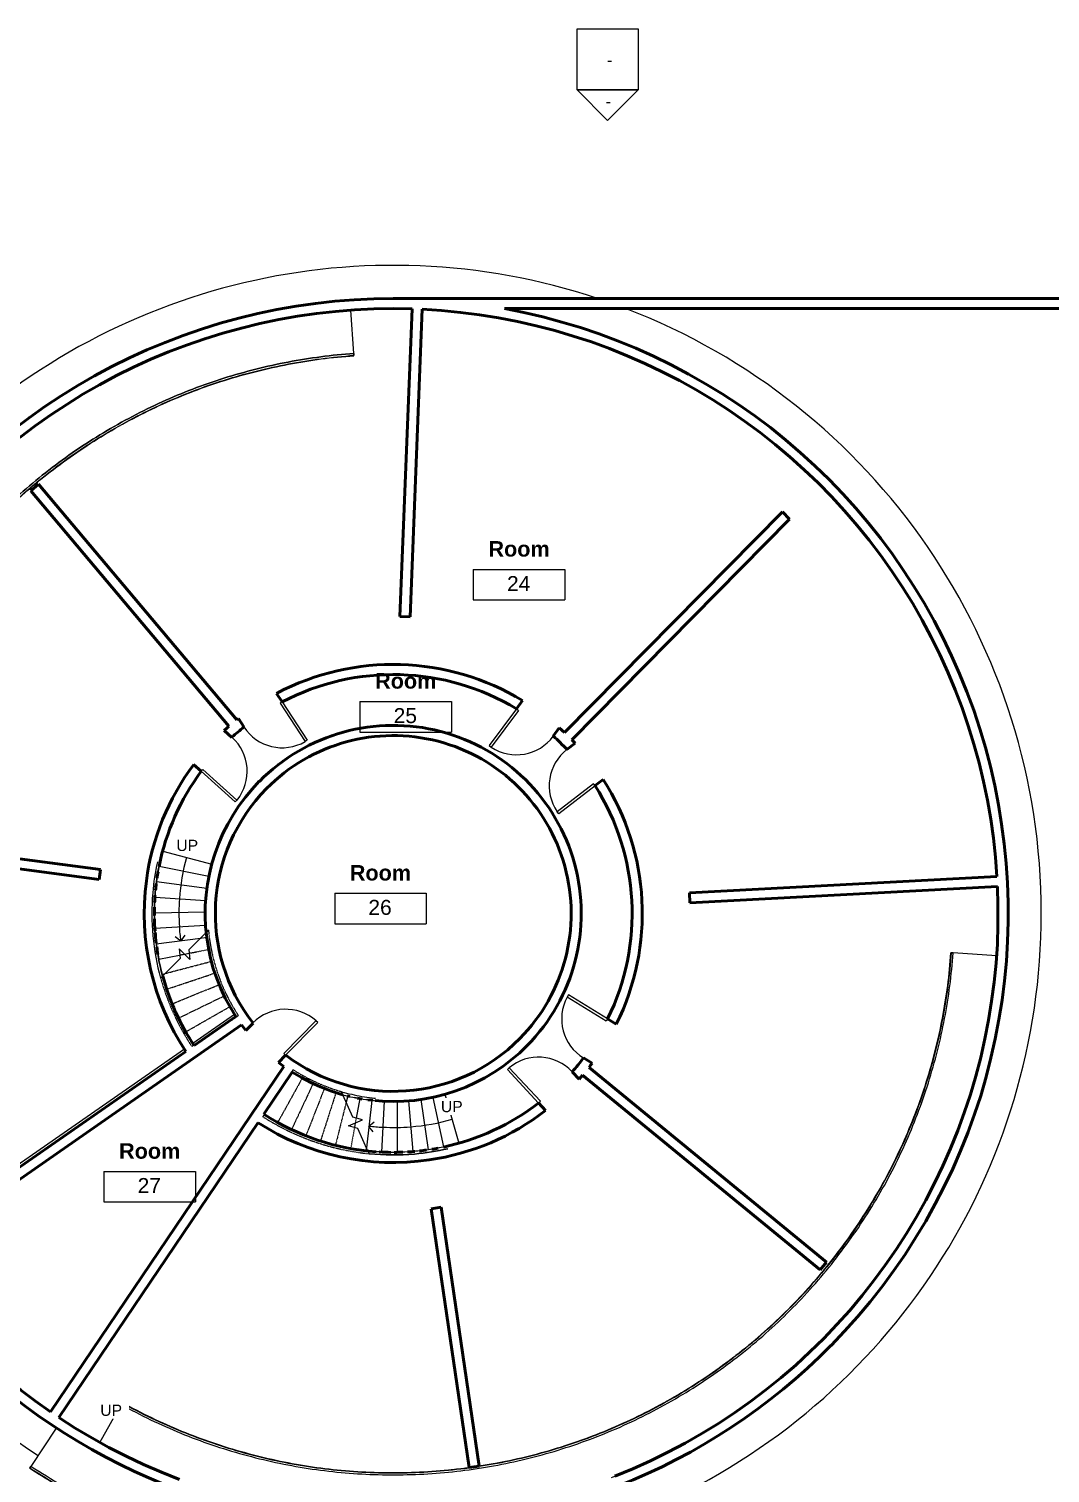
# Model space of a CAD drawing. Header units: inches. Extents: x -1067 to 992, y -835 to 901.
# Drawn here: x -505 to 299, y -235 to 901 of the extents above; entities that cross this region are included whole.
import ezdxf

# ---------------------------------------------------------------- set-up
doc = ezdxf.new("R2010")
doc.units = ezdxf.units.IN
doc.header["$MEASUREMENT"] = 0
doc.linetypes.add('Overhead 1_16_', pattern=[0.101562, 0.0625, -0.039062])
for name, color, linetype, lineweight in [('A-ANNO-SYMB', 6, 'Continuous', 9), ('A-ANNO-TEXT', 2, 'Continuous', 9), ('A-AREA-IDEN', 2, 'Continuous', 9), ('A-DETL', 5, 'Continuous', 9), ('A-DOOR', 1, 'Continuous', 13), ('A-FLOR-HRAL', 1, 'Continuous', 9), ('A-FLOR-OTLN', 6, 'Continuous', 13), ('A-FLOR-STRS', 2, 'Continuous', 9), ('A-SECT-MBND', 5, 'Overhead 1_16_', 9), ('A-WALL', 2, 'Continuous', 13)]:
    doc.layers.add(name, color=color, linetype=linetype, lineweight=lineweight)

# ---------------------------------------------------------------- blocks, each defined once
blk = doc.blocks.new('Single-Flush - 36_ x 84_-170492-Ground')
at = {"layer": 'A-DOOR', "lineweight": 20}
for p, q in [((16, 4), (16, 40)), ((18, 40), (16, 40)), ((18, 4), (18, 40)), ((18, 4), (16, 4))]:
    blk.add_line(p, q, dxfattribs=at)
at = {"layer": 'A-DOOR', "lineweight": 9}
blk.add_arc((18, 4), 36.1, 93.1789, 180, dxfattribs=at)
blk = doc.blocks.new('Railing - Railing-189355-Ground')
at = {"layer": 'A-FLOR-HRAL'}
for p, q in [((-503.3, -230.3), (-504.1, -231.6)), ((-504.1, -231.6), (-503.3, -230.3)), ((-6.9, -272.1), (-7.5, -270.8)), ((-7.5, -270.8), (-6.9, -272.1)), ((-7.5, -270.8), (-6.9, -272.1))]:
    blk.add_line(p, q, dxfattribs=at)
for points in [[(-504.1, -231.6), (-488, -242.1), (-454.6, -261.4), (-401.6, -284.7), (-346.3, -302), (-289.5, -313), (-231.8, -317.8), (-174, -316.1), (-116.6, -308), (-60.6, -293.6), (-24.5, -279.9), (-6.9, -272.1)], [(-6.9, -272.1), (-24.5, -279.9), (-60.6, -293.6), (-116.6, -308), (-174, -316.1), (-231.8, -317.8), (-289.5, -313), (-346.3, -302), (-401.6, -284.7), (-454.6, -261.4), (-488, -242.1), (-504.1, -231.6)], [(-7.5, -270.8), (-25, -278.5), (-61, -292.2), (-116.9, -306.5), (-174.1, -314.6), (-231.8, -316.2), (-289.3, -311.6), (-346, -300.5), (-401.1, -283.3), (-453.9, -260.1), (-487.2, -240.8), (-503.3, -230.3)], [(-7.5, -270.8), (-25, -278.5), (-61, -292.2), (-116.9, -306.5), (-174.1, -314.6), (-231.8, -316.2), (-289.3, -311.6), (-346, -300.5), (-401.1, -283.3), (-453.9, -260.1), (-487.2, -240.8), (-503.3, -230.3)]]:
    blk.add_open_spline(points, degree=3, dxfattribs=at)
blk = doc.blocks.new('Railing - Railing-190451-Ground')
at = {"layer": 'A-FLOR-HRAL'}
for p, q in [((-249.1, 644.1), (-249.2, 645.6)), ((-249.2, 645.6), (-249.1, 644.1)), ((-604.6, -9.3), (-603.3, -8.5)), ((-603.3, -8.5), (-604.6, -9.3)), ((-603.3, -8.5), (-604.6, -9.3))]:
    blk.add_line(p, q, dxfattribs=at)
for points in [[(-249.2, 645.6), (-266.6, 644.3), (-301.1, 639.8), (-351.8, 627.1), (-400.5, 608.4), (-446.8, 584.1), (-489.9, 554.6), (-529.2, 520.1), (-564.1, 481.3), (-594.3, 438.7), (-619.2, 392.8), (-638.5, 344.2), (-652, 293.8), (-659.4, 242.1), (-660.8, 189.8), (-655.9, 137.8), (-645, 86.8), (-628.1, 37.3), (-613, 5.9), (-604.6, -9.3)], [(-604.6, -9.3), (-613, 5.9), (-628.1, 37.3), (-645, 86.8), (-655.9, 137.8), (-660.8, 189.8), (-659.4, 242.1), (-652, 293.8), (-638.5, 344.2), (-619.2, 392.8), (-594.3, 438.7), (-564.1, 481.3), (-529.2, 520.1), (-489.9, 554.6), (-446.8, 584.1), (-400.5, 608.4), (-351.8, 627.1), (-301.1, 639.8), (-266.6, 644.3), (-249.2, 645.6)], [(-603.3, -8.5), (-611.7, 6.6), (-626.7, 37.9), (-643.5, 87.2), (-654.4, 138.1), (-659.3, 189.9), (-657.9, 241.9), (-650.5, 293.5), (-637.1, 343.8), (-617.8, 392.1), (-593, 437.9), (-562.9, 480.4), (-528.1, 519.1), (-488.9, 553.4), (-446, 582.8), (-399.9, 607), (-351.3, 625.6), (-300.8, 638.4), (-266.4, 642.8), (-249.1, 644.1)], [(-603.3, -8.5), (-611.7, 6.6), (-626.7, 37.9), (-643.5, 87.2), (-654.4, 138.1), (-659.3, 189.9), (-657.9, 241.9), (-650.5, 293.5), (-637.1, 343.8), (-617.8, 392.1), (-593, 437.9), (-562.9, 480.4), (-528.1, 519.1), (-488.9, 553.4), (-446, 582.8), (-399.9, 607), (-351.3, 625.6), (-300.8, 638.4), (-266.4, 642.8), (-249.1, 644.1)]]:
    blk.add_open_spline(points, degree=3, dxfattribs=at)
blk = doc.blocks.new('Railing - Railing-199792-Ground')
at = {"layer": 'A-FLOR-HRAL'}
for p, q in [((-343.2, 125.4), (-375.9, 102.6)), ((-343.2, 125.4), (-342, 123.8)), ((-382.5, 98.1), (-612.5, -61.7)), ((-618, -68), (-619.1, -66.3)), ((-619.1, -66.3), (-619.1, -66.3)), ((-618, -68), (-617.9, -67.9))]:
    blk.add_line(p, q, dxfattribs=at)
blk = doc.blocks.new('Railing - Railing-200684-Ground')
at = {"layer": 'A-FLOR-HRAL'}
for p, q in [((222.4, 173.9), (220.9, 174)), ((220.9, 174), (222.4, 173.9)), ((-431.7, -180.2), (-432.4, -181.5)), ((-432.4, -181.5), (-431.7, -180.2)), ((-432.4, -181.5), (-431.7, -180.2))]:
    blk.add_line(p, q, dxfattribs=at)
for points in [[(-432.4, -181.5), (-417.2, -189.9), (-385.8, -205), (-336.4, -221.8), (-285.3, -232.8), (-233.3, -237.6), (-181.1, -236.3), (-129.4, -228.9), (-78.9, -215.4), (-30.4, -196.1), (15.5, -171.1), (58.2, -141), (97, -106), (131.4, -66.7), (161, -23.7), (185.3, 22.6), (203.9, 71.4), (216.7, 122), (221.2, 156.5), (222.4, 173.9)], [(-432.4, -181.5), (-417.2, -189.9), (-385.8, -205), (-336.4, -221.8), (-285.3, -232.8), (-233.3, -237.6), (-181.1, -236.3), (-129.4, -228.9), (-78.9, -215.4), (-30.4, -196.1), (15.5, -171.1), (58.2, -141), (97, -106), (131.4, -66.7), (161, -23.7), (185.3, 22.6), (203.9, 71.4), (216.7, 122), (221.2, 156.5), (222.4, 173.9)], [(220.9, 174), (219.7, 156.7), (215.2, 122.3), (202.5, 71.8), (183.9, 23.2), (159.7, -22.9), (130.2, -65.8), (95.9, -105), (57.3, -139.8), (14.7, -169.9), (-31, -194.7), (-79.4, -214), (-129.7, -227.4), (-181.2, -234.8), (-233.2, -236.1), (-285.1, -231.3), (-336, -220.4), (-385.2, -203.6), (-416.5, -188.6), (-431.7, -180.2)], [(-431.7, -180.2), (-416.5, -188.6), (-385.2, -203.6), (-336, -220.4), (-285.1, -231.3), (-233.2, -236.1), (-181.2, -234.8), (-129.7, -227.4), (-79.4, -214), (-31, -194.7), (14.7, -169.9), (57.3, -139.8), (95.9, -105), (130.2, -65.8), (159.7, -22.9), (183.9, 23.2), (202.5, 71.8), (215.2, 122.3), (219.7, 156.7), (220.9, 174)]]:
    blk.add_open_spline(points, degree=3, dxfattribs=at)
blk = doc.blocks.new('Railing - Railing-204793-Ground')
at = {"layer": 'A-FLOR-HRAL'}
blk.add_line((-238.1, 17.9), (-237.2, 15.8), dxfattribs=at)
blk.add_line((-238.1, 17.9), (-237.2, 15.8), dxfattribs=at)
for points in [[(-169.2, 23.4), (-171, 22.9), (-172.8, 22.4), (-174.6, 22)], [(-169.7, 23.3), (-171.1, 22.9), (-172.4, 22.5), (-173.8, 22.2)]]:
    blk.add_open_spline(points, degree=3, dxfattribs=at)
for points, knots in [([(-175.6, 21.8), (-184.4, 19.8), (-205.1, 16.5), (-226.2, 16.7), (-238.1, 17.9)], [0.879688, 0.879688, 0.879688, 0.879688, 3.43915, 6.878299, 6.878299, 6.878299, 6.878299]), ([(-175.6, 21.8), (-184.3, 19.8), (-205.1, 16.5), (-226.2, 16.7), (-238.1, 17.9)], [0.877608, 0.877608, 0.877608, 0.877608, 3.43915, 6.878299, 6.878299, 6.878299, 6.878299]), ([(-237.2, 15.8), (-225.3, 14.6), (-204.4, 14.5), (-183.8, 17.8), (-175.2, 19.8)], [-6.824814, -6.824814, -6.824814, -6.824814, -3.412407, -0.886827, -0.886827, -0.886827, -0.886827]), ([(-175.2, 19.8), (-183.8, 17.8), (-204.4, 14.5), (-225.3, 14.6), (-237.2, 15.8)], [0.884739, 0.884739, 0.884739, 0.884739, 3.412407, 6.824814, 6.824814, 6.824814, 6.824814])]:
    blk.add_open_spline(points, degree=3, knots=knots, dxfattribs=at)
at = {"layer": 'A-SECT-MBND'}
blk.add_line((-320.8, 45), (-319.7, 46.6), dxfattribs=at)
for radius, end in [(188, 263.9207), (190, 264.2679)]:
    blk.add_arc((-218.2, 204.9), radius, 237.3245, end, dxfattribs=at)
blk = doc.blocks.new('Railing - Railing-204987-Ground')
at = {"layer": 'A-FLOR-HRAL'}
blk.add_line((-401.3, 154), (-399.7, 155.6), dxfattribs=at)
blk.add_line((-401.3, 154), (-399.7, 155.6), dxfattribs=at)
for points in [[(-400.3, 251.7), (-400.9, 249.6), (-401.3, 247.5), (-401.8, 245.4)], [(-401.5, 246.8), (-401.2, 248.2), (-400.8, 249.6), (-400.5, 251)]]:
    blk.add_open_spline(points, degree=3, dxfattribs=at)
for points, knots in [([(-403.8, 245.5), (-405.6, 237.5), (-408.5, 218.1), (-408.4, 187.2), (-404.3, 164.9), (-401.3, 154)], [0.886802, 0.886802, 0.886802, 0.886802, 3.226667, 6.453333, 9.68, 9.68, 9.68, 9.68]), ([(-403.8, 245.5), (-405.6, 237.5), (-408.5, 218.2), (-408.4, 187.2), (-404.3, 164.9), (-401.3, 154)], [0.88467, 0.88467, 0.88467, 0.88467, 3.226667, 6.453333, 9.68, 9.68, 9.68, 9.68]), ([(-399.7, 155.6), (-402.6, 166.3), (-406.5, 188.2), (-406.5, 218.4), (-403.6, 237.3), (-401.9, 245.1)], [-9.493714, -9.493714, -9.493714, -9.493714, -6.329143, -3.164571, -0.879669, -0.879669, -0.879669, -0.879669]), ([(-401.9, 245.1), (-403.6, 237.3), (-406.5, 218.4), (-406.5, 188.2), (-402.6, 166.3), (-399.7, 155.6)], [0.877562, 0.877562, 0.877562, 0.877562, 3.164571, 6.329143, 9.493714, 9.493714, 9.493714, 9.493714])]:
    blk.add_open_spline(points, degree=3, knots=knots, dxfattribs=at)
at = {"layer": 'A-SECT-MBND'}
blk.add_line((-375.1, 101.3), (-376.8, 100.2), dxfattribs=at)
for radius, start in [(190, 195.5335), (188, 195.1863)]:
    blk.add_arc((-218.2, 204.9), radius, start, 213.4302, dxfattribs=at)
blk = doc.blocks.new('Single-Flush - 36_ x 84_-186188-Ground')
at = {"layer": 'A-DOOR', "lineweight": 20}
for p, q in [((16, -4), (16, -40)), ((18, -4), (16, -4)), ((18, -4), (18, -40)), ((18, -40), (16, -40))]:
    blk.add_line(p, q, dxfattribs=at)
at = {"layer": 'A-DOOR', "lineweight": 9}
blk.add_arc((18, -4), 36.1, 180, 266.8211, dxfattribs=at)
blk = doc.blocks.new('Elevation - Detail Number-151647-Ground')
at = {"layer": 'A-ANNO-SYMB'}
for p, q in [((-0.25, -0.25), (-0.25, 0.25)), ((-0.25, 0.25), (0.25, 0.25)), ((0.25, 0.25), (0.25, -0.25)), ((0.25, -0.25), (-0.25, -0.25))]:
    blk.add_line(p, q, dxfattribs=at)
blk = doc.blocks.new('Elevation - Detail Number-V1-Ground')
at = {"layer": 'A-ANNO-SYMB'}
for p, q in [((0, 0.25), (-0.25, 0)), ((0.25, 0), (0, 0.25)), ((-0.25, 0), (0.25, 0))]:
    blk.add_line(p, q, dxfattribs=at)
blk = doc.blocks.new('Room Tag - Room Tag-84095-Ground')
at = {"layer": 'A-AREA-IDEN'}
for p, q in [((-0.375, -0.0625), (-0.375, -0.3125)), ((-0.375, -0.0625), (0.375, -0.0625)), ((0.375, -0.0625), (0.375, -0.3125)), ((-0.375, -0.3125), (0.375, -0.3125))]:
    blk.add_line(p, q, dxfattribs=at)

msp = doc.modelspace()

# ---------------------------------------------------------------- linework, layer by layer
at = {"layer": 'A-ANNO-TEXT'}
for p, q in [((-389.9, 186.9), (-385.5, 183.5)), ((-382.2, 187.9), (-385.5, 183.5)), ((-233.1, 40.7), (-237.4, 37.3)), ((-234, 33), (-237.4, 37.3))]:
    msp.add_line(p, q, dxfattribs=at)
for points in [[(-381, 249), (-383.9, 238.4), (-386.3, 223.9), (-386.9, 209.3), (-386.9, 205.8)], [(-172, 42.7), (-182.6, 39.7), (-197, 37), (-211.6, 36.3), (-215.1, 36.3)]]:
    msp.add_open_spline(points, degree=3, knots=[0, 0, 0, 0, 3.236848, 4.285744, 4.285744, 4.285744, 4.285744], dxfattribs=at)
for points in [[(-386.9, 205.5), (-386.9, 201.8), (-386.7, 198.2), (-386.4, 194.5)], [(-386.6, 194.5), (-386.4, 190.8), (-386, 187.2), (-385.5, 183.5)], [(-226.4, 36.4), (-230.1, 36.6), (-233.7, 36.9), (-237.4, 37.3)], [(-215.4, 36.2), (-219.1, 36.2), (-222.7, 36.4), (-226.4, 36.6)]]:
    msp.add_open_spline(points, degree=3, dxfattribs=at)
at = {"layer": 'A-DETL'}
for start, end in [(71.6426, 198.3476), (360, 68.9854), (293.8995, 360), (201.033, 236.774)]:
    msp.add_arc((-218.2, 204.9), 510, start, end, dxfattribs=at)
at = {"layer": 'A-FLOR-OTLN'}
for p, q in [((-194.9, 680.3), (-195.4, 680.3)), ((256.9, 234), (256.8, 234.5)), ((182, -52.7), (182.5, -52)), ((173.5, -65.5), (173.9, -64.9)), ((164.6, -78), (165, -77.4)), ((155.2, -90.3), (155.7, -89.7)), ((160.4, -83.6), (160.5, -83.4)), ((150.9, -95.7), (151.1, -95.4)), ((140.9, -107.5), (141.3, -107.1)), ((130.6, -118.9), (131.1, -118.4)), ((92, -166.6), (92, -166.6)), ((79.9, -176.4), (79.9, -176.4)), ((67.6, -185.7), (67.5, -185.8))]:
    msp.add_line(p, q, dxfattribs=at)
for radius, start, end in [(476, 100.507, 100.7807), (476, 98.6714, 98.9257), (476, 96.8357, 97.0706), (476, 95, 95.2156), (476, 93.1641, 94.0257), (476, 91.3282, 92.2775), (476, 89.4921, 90.4418), (476, 88.2118, 88.6062), (476, 85.3504, 86.3887), (476, 83.5122, 84.5264), (476, 81.6739, 82.6723), (476, 79.8356, 80.8228), (476, 77.9972, 78.9763), (476, 106.0136, 106.3459), (476, 104.1781, 104.4908), (476, 102.3426, 102.6358), (476, 76.1589, 77.1316), (476, 74.3206, 75.2883), (476, 72.4822, 73.4459), (476, 109.6844, 110.056), (476, 107.849, 108.2009), (476, 70.6439, 71.6043), (476, 68.8055, 69.7632), (476, 113.3551, 113.7661), (476, 111.5197, 111.911), (476, 66.9671, 67.9225), (476, 65.1287, 66.0822), (476, 117.0256, 117.4762), (476, 115.1904, 115.6211), (476, 63.2902, 64.2422), (476, 61.4518, 62.4024), (476, 120.6961, 121.1863), (476, 118.8609, 119.3312), (476, 59.6133, 60.5628), (476, 122.5313, 123.0413), (476, 57.7748, 58.7233), (476, 55.9363, 56.884), (476, 124.3665, 124.8964), (476, 54.0978, 55.0448), (476, 126.2017, 126.7514), (476, 52.2592, 53.2057), (476, 50.4206, 51.3667), (476, 48.5819, 49.5278), (476, 46.7432, 47.689), (476, 44.9045, 45.8502), (476, 43.0657, 44.0114), (476, 41.2268, 42.1727), (476, 39.3879, 40.3341), (476, 37.5489, 38.4954), (476, 35.7098, 36.6569), (476, 33.8706, 34.8183), (476, 32.0313, 32.9798), (476, 30.1918, 31.1413), (476, 28.3522, 29.3028), (476, 26.5124, 27.4644), (476, 24.6724, 25.6259), (476, 22.8321, 23.7875), (476, 20.9914, 21.9491), (476, 19.1503, 20.1108), (476, 17.3087, 18.2724), (476, 15.4663, 16.434), (476, 13.623, 14.5957), (476, 11.7784, 12.7574), (476, 9.9318, 10.9191), (476, 8.0824, 9.0808), (476, 6.2283, 7.2425), (476, 4.3662, 5.4042), (476, 2.1485, 2.5428), (476, 0.3128, 1.2625), (476, 358.4772, 359.4265), (476, 356.6414, 357.5905), (476, 354.8056, 355.1581), (476, 352.9697, 353.303), (476, 351.1337, 351.448), (476, 349.2976, 349.5929), (476, 347.4613, 347.7379), (476, 345.6248, 345.8828), (476, 343.7882, 344.0277), (476, 341.9513, 342.1727), (476, 340.114, 340.3176), (476, 338.2765, 338.4626), (476, 336.4384, 336.6075), (476, 334.5997, 334.7524), (476, 332.7603, 332.8974), (476, 330.9197, 331.0423), (476, 329.0777, 329.1872), (476, 319.781, 319.9119), (476, 317.8238, 318.0569), (476, 315.3773, 316.2018), (476, 311.6915, 312.5084), (476, 309.8487, 310.6559), (476, 308.0058, 308.8034), (476, 232.7091, 233.8573), (476, 306.1629, 306.951), (484, 234.4781, 235.408), (476, 234.5949, 235.4841), (476, 236.4471, 237.0667), (476, 304.32, 305.0985), (484, 236.3167, 237.2469), (476, 237.9756, 238.9098), (476, 300.6342, 301.3936), (476, 302.4771, 303.2461), (484, 302.507, 304.3527), (484, 238.4114, 239.0857), (484, 240.2515, 240.9246), (476, 239.8185, 240.753), (476, 241.6614, 242.1177), (476, 298.7913, 299.5412), (484, 298.8297, 299.8031), (484, 300.6684, 301.649), (484, 242.0916, 242.7635), (476, 243.5043, 243.97), (476, 295.1056, 295.8364), (476, 296.9484, 297.6888), (484, 296.9911, 297.9588), (484, 243.9317, 244.6025), (476, 245.3472, 245.8224), (476, 247.1901, 247.6747), (476, 293.2627, 293.984), (484, 295.1525, 296.1156)]:
    msp.add_arc((-218.2, 204.9), radius, start, end, dxfattribs=at)
at = {"layer": 'A-FLOR-STRS'}
for p, q in [((-249.2, 645.6), (-251.6, 679.7)), ((-249.1, 643.8), (-249.1, 644.1)), ((-399.6, 254), (-361.1, 243.6)), ((-402.5, 242.1), (-363.3, 234.2)), ((-404.5, 230), (-364.9, 224.7)), ((-405.7, 217.8), (-365.9, 215.1)), ((-406.2, 205.5), (-366.2, 206.1)), ((-405.8, 193.3), (-365.9, 195.8)), ((-404.7, 181.1), (-369.9, 185.5)), ((-365.5, 190), (-379.2, 176.2)), ((-363.6, 191.9), (-365.5, 190)), ((-365.4, 190.1), (-365.5, 190)), ((-402.7, 169), (-386.3, 172.2)), ((-378.3, 168.6), (-386.8, 177.1)), ((-386.8, 177.1), (-386, 169.4)), ((-382.6, 172.9), (-378.9, 173.6)), ((-379.2, 176.2), (-378.3, 168.6)), ((220.9, 174), (220.7, 174)), ((256.5, 171.5), (222.4, 173.9)), ((-386, 169.4), (-399.7, 155.6)), ((-400, 157), (-397.7, 157.7)), ((-257.8, 62.3), (-258.8, 64.6)), ((-257.8, 62.3), (-258.8, 64.6)), ((-249.9, 44.5), (-257.8, 62.3)), ((-254, 61.3), (-255.2, 56.5)), ((-244.6, 59.3), (-247.4, 43.8)), ((-235, 57.8), (-239.3, 20.6)), ((-225.4, 57.1), (-227.4, 17.2)), ((-215.1, 56.9), (-215.1, 17)), ((-206.1, 57.4), (-202.9, 17.6)), ((-196.5, 58.5), (-190.7, 19)), ((-187, 60.2), (-178.6, 21.2)), ((-177.7, 62.6), (-166.7, 24.1)), ((-253.4, 37.7), (-242.5, 42.5)), ((-246, 35.7), (-253.4, 37.7)), ((-242.5, 42.5), (-249.9, 44.5)), ((-248.1, 40.1), (-248.7, 36.4)), ((-238.1, 17.9), (-246, 35.7)), ((-449, -211.4), (-432.4, -181.5)), ((-431.7, -180.2), (-431.5, -179.9)), ((-483.4, -200), (-503.3, -230.3)), ((-504.1, -231.6), (-504.3, -231.8))]:
    msp.add_line(p, q, dxfattribs=at)
for points, knots in [([(-642.2, 421.4), (-636.1, 433.2), (-620.3, 461.2), (-590.9, 502.8), (-553.3, 544.6), (-510.9, 581.7), (-464.5, 613.5), (-414.7, 639.7), (-362.1, 659.8), (-307.5, 673.6), (-270.3, 678.4), (-251.6, 679.7)], [38.977248, 38.977248, 38.977248, 38.977248, 42.328233, 47.03137, 51.734507, 56.437644, 61.140781, 65.843918, 70.547055, 75.250192, 79.953329, 79.953329, 79.953329, 79.953329]), ([(-653.9, 266.8), (-652.6, 275.6), (-648.1, 301.5), (-636.8, 343.7), (-617.6, 392), (-592.8, 437.7), (-562.7, 480.2), (-527.9, 518.9), (-488.8, 553.2), (-445.9, 582.6), (-399.8, 606.8), (-351.2, 625.4), (-300.8, 638.1), (-266.4, 642.6), (-249.1, 643.8)], [23.858775, 23.858775, 23.858775, 23.858775, 26.106857, 30.458, 34.809143, 39.160286, 43.511428, 47.862571, 52.213714, 56.564857, 60.916, 65.267143, 69.618285, 73.969428, 73.969428, 73.969428, 73.969428]), ([(-364.4, 228.2), (-364.4, 228.3), (-363.9, 230.9), (-363, 236.1), (-361.8, 241.1), (-361.1, 243.6)], [0.7084119, 0.7084119, 0.7084119, 0.7084119, 0.7142857, 0.8571429, 1, 1, 1, 1]), ([(-366.1, 212.1), (-366, 212.5), (-366, 214.1), (-365.8, 215.7), (-365.7, 217)], [0.40975092, 0.40975092, 0.40975092, 0.40975092, 0.42857143, 0.5006108, 0.5006108, 0.5006108, 0.5006108]), ([(-365.6, 218.2), (-365.7, 217.8), (-365.8, 216.8), (-365.8, 215.9), (-365.8, 215.3)], [2.6337015, 2.6337015, 2.6337015, 2.6337015, 2.7590643, 2.9276449, 2.9276449, 2.9276449, 2.9276449]), ([(-365.4, 220.2), (-365.4, 220.4), (-365.2, 222.2), (-365, 224), (-364.8, 225.6)], [0.5591191, 0.5591191, 0.5591191, 0.5591191, 0.5714286, 0.6604084, 0.6604084, 0.6604084, 0.6604084]), ([(-366.2, 204), (-366.2, 204.5), (-366.2, 206.1), (-366.2, 207.6), (-366.2, 208.7)], [0.26028262, 0.26028262, 0.26028262, 0.26028262, 0.28571429, 0.3471395, 0.3471395, 0.3471395, 0.3471395]), ([(-366, 196), (-366, 196.5), (-366.1, 198.1), (-366.1, 199.6), (-366.2, 200.6)], [0.11067926, 0.11067926, 0.11067926, 0.11067926, 0.14285714, 0.19569428, 0.19569428, 0.19569428, 0.19569428]), ([(-150.6, -229.9), (-143.7, -228.8), (-119.7, -224.5), (-79.4, -213.7), (-31.1, -194.5), (14.6, -169.7), (57.1, -139.6), (95.8, -104.8), (130, -65.7), (159.5, -22.8), (183.7, 23.3), (202.3, 71.9), (215, 122.3), (219.5, 156.7), (220.7, 174)], [24.344206, 24.344206, 24.344206, 24.344206, 26.106857, 30.458, 34.809143, 39.160286, 43.511428, 47.862571, 52.213714, 56.564857, 60.916, 65.267143, 69.618285, 73.969428, 73.969428, 73.969428, 73.969428]), ([(-13.8, -225), (2.3, -217.3), (34.4, -199.8), (79.6, -167.8), (121.5, -130.1), (158.5, -87.8), (190.4, -41.4), (216.6, 8.4), (236.7, 61), (250.4, 115.6), (255.3, 152.8), (256.6, 171.5)], [37.850741, 37.850741, 37.850741, 37.850741, 42.328233, 47.03137, 51.734507, 56.437644, 61.140781, 65.843918, 70.547055, 75.250192, 79.953329, 79.953329, 79.953329, 79.953329]), ([(-258.8, 64.6), (-256.2, 63.9), (-250.9, 62.5), (-242.9, 60.9), (-236.7, 60), (-233.1, 59.6), (-232.2, 59.6)], [0, 0, 0, 0, 0.1, 0.2, 0.3, 0.3327713, 0.3327713, 0.3327713, 0.3327713]), ([(-257.8, 62.3), (-255.2, 61.5), (-249.9, 60.2), (-241.9, 58.7), (-235.2, 57.8), (-231.2, 57.5), (-229.8, 57.3)], [-1, -1, -1, -1, -0.9, -0.8, -0.7, -0.6498128, -0.6498128, -0.6498128, -0.6498128]), ([(-226.3, 57.1), (-226.1, 57.1), (-224.5, 57), (-222.9, 57), (-221.4, 56.9)], [-0.60569015, -0.60569015, -0.60569015, -0.60569015, -0.6, -0.54581972, -0.54581972, -0.54581972, -0.54581972]), ([(-218, 56.9), (-217.9, 56.9), (-216.2, 56.9), (-214.4, 56.9), (-212.8, 57)], [-0.50398744, -0.50398744, -0.50398744, -0.50398744, -0.5, -0.43932777, -0.43932777, -0.43932777, -0.43932777]), ([(-209.8, 57.1), (-209.7, 57.1), (-207.5, 57.3), (-205.4, 57.4), (-203.3, 57.6)], [-0.40228783, -0.40228783, -0.40228783, -0.40228783, -0.4, -0.32154307, -0.32154307, -0.32154307, -0.32154307]), ([(-201.6, 57.8), (-201.6, 57.8), (-198.9, 58.1), (-196.1, 58.5), (-193.4, 59), (-193.4, 59)], [-0.3005938, -0.3005938, -0.3005938, -0.3005938, -0.3, -0.2, -0.1989049, -0.1989049, -0.1989049, -0.1989049]), ([(-191.1, 59.4), (-189.3, 59.7), (-187.3, 60.1), (-185.4, 60.6), (-185.3, 60.6)], [-0.17025169, -0.17025169, -0.17025169, -0.17025169, -0.1, -0.0972095, -0.0972095, -0.0972095, -0.0972095]), ([(-199.2, 17.9), (-200.2, 17.8), (-201.9, 17.6), (-203.6, 17.5), (-204.3, 17.4)], [3.1582288, 3.1582288, 3.1582288, 3.1582288, 3.4391497, 3.6450801, 3.6450801, 3.6450801, 3.6450801]), ([(-431.5, -179.9), (-416.4, -188.3), (-385.1, -203.3), (-335.9, -220.1), (-285, -231), (-233.2, -235.9), (-190.9, -234.8), (-166.1, -232.1), (-158.5, -231)], [0, 0, 0, 0, 4.351143, 8.702286, 13.053429, 17.404571, 21.755714, 23.67395, 23.67395, 23.67395, 23.67395]), ([(-251.6, -278), (-253.6, -277.8), (-275.6, -276.2), (-317.5, -270.1), (-375.8, -254.1), (-431.6, -230.9), (-466.6, -211), (-483.4, -200)], [19.975781, 19.975781, 19.975781, 19.975781, 20.487984, 25.60998, 30.731976, 35.853972, 40.975969, 40.975969, 40.975969, 40.975969]), ([(-30.8, -232.6), (-25.9, -230.6), (-20.8, -228.3), (-15.7, -225.9), (-15.5, -225.8)], [36.294756, 36.294756, 36.294756, 36.294756, 37.625096, 37.698796, 37.698796, 37.698796, 37.698796])]:
    msp.add_open_spline(points, degree=3, knots=knots, dxfattribs=at)
for points in [[(-400.3, 251.7), (-400.9, 249.6), (-401.3, 247.5), (-401.8, 245.4)], [(-402.7, 241), (-403.1, 239), (-403.5, 236.9), (-403.8, 234.9)], [(-404.5, 230.4), (-404.8, 228.3), (-405, 226.2), (-405.2, 224.1)], [(-363.1, 235.4), (-363.2, 234.5), (-363.4, 233.6), (-363.6, 232.7)], [(-405.6, 220.1), (-405.8, 217.5), (-406, 215), (-406.2, 212.4)], [(-364.6, 226.9), (-364.7, 225.9), (-364.9, 224.9), (-365, 223.9)], [(-406.2, 209.8), (-406.3, 206.6), (-406.3, 203.3), (-406.3, 200)], [(-366.2, 209.5), (-366.2, 208.6), (-366.2, 207.7), (-366.2, 206.9)], [(-406, 196.5), (-406, 195.4), (-405.9, 194.4), (-405.9, 193.3)], [(-405.9, 193.3), (-405.8, 192.1), (-405.7, 190.8), (-405.6, 189.6)], [(-366.2, 200.8), (-366.2, 200), (-366.1, 199.2), (-366.1, 198.4)], [(-405.2, 185.6), (-405.1, 184.1), (-404.9, 182.6), (-404.6, 181.1)], [(-365.5, 190), (-365.6, 190.8), (-365.6, 191.6), (-365.7, 192.4)], [(-404.7, 181.1), (-404.6, 180.5), (-404.6, 179.9), (-404.5, 179.3)], [(-403.9, 175.6), (-403.6, 173.4), (-403.1, 171.2), (-402.7, 169)], [(-402.8, 169), (-402.8, 168.9), (-402.7, 168.8), (-402.7, 168.7)], [(-402.1, 165.5), (-401.5, 162.7), (-400.8, 159.9), (-400, 157)], [(-400, 157), (-399.9, 156.6), (-399.8, 156.1), (-399.7, 155.6)], [(-246, 59.5), (-246.9, 59.7), (-247.8, 59.9), (-248.7, 60.1)], [(-236.3, 58), (-237.4, 58.1), (-238.4, 58.3), (-239.5, 58.5)], [(-227.3, 57.2), (-228.2, 57.2), (-229, 57.3), (-229.9, 57.3)], [(-205.6, 57.4), (-206.5, 57.4), (-207.5, 57.3), (-208.5, 57.2)], [(-195.9, 58.6), (-197, 58.4), (-198, 58.3), (-199.1, 58.1)], [(-186.7, 60.3), (-187.6, 60.1), (-188.5, 59.9), (-189.5, 59.7)], [(-182.3, 61.3), (-180.7, 61.7), (-179.2, 62.1), (-177.7, 62.6)], [(-169.2, 23.4), (-171, 22.9), (-172.8, 22.4), (-174.6, 22)], [(-228.6, 17.2), (-230.7, 17.3), (-232.8, 17.5), (-234.9, 17.7)], [(-218.8, 16.9), (-220.7, 16.9), (-222.7, 17), (-224.6, 17.1)], [(-209, 17.1), (-210.8, 17), (-212.6, 17), (-214.4, 17)], [(-189.3, 19.1), (-191, 18.9), (-192.6, 18.6), (-194.3, 18.4)], [(-179.2, 21), (-180.9, 20.6), (-182.7, 20.3), (-184.4, 19.9)], [(-446.1, -213), (-442.9, -214.7), (-439.8, -216.4), (-436.6, -218.1)], [(-431.1, -220.9), (-427.6, -222.6), (-424, -224.3), (-420.5, -226)], [(-6.8, -272.4), (-24.4, -280.2), (-60.5, -293.8), (-116.6, -308.2), (-173.9, -316.3), (-231.8, -318), (-289.6, -313.3), (-346.4, -302.2), (-401.7, -285), (-454.7, -261.7), (-488.1, -242.3), (-504.3, -231.8)], [(-415.9, -228.1), (-410.8, -230.5), (-405.7, -232.7), (-400.5, -234.8)], [(-46.4, -239), (-42.7, -237.6), (-39.1, -236.1), (-35.5, -234.6)]]:
    msp.add_open_spline(points, degree=3, dxfattribs=at)
at = {"layer": 'A-SECT-MBND'}
for p, q in [((-369.9, 185.5), (-365, 186.2)), ((-386.3, 172.2), (-382.6, 172.9)), ((-378.9, 173.6), (-363.5, 176.6)), ((-397.7, 157.7), (-361.4, 167.2)), ((-396.5, 145.3), (-358.6, 158)), ((-392.3, 133.8), (-355.2, 148.9)), ((-387.3, 122.6), (-351.3, 140.1)), ((-381.5, 111.8), (-346.8, 131.6)), ((-375.1, 101.3), (-341.7, 123.4)), ((-340.1, 124.5), (-341.7, 123.4)), ((-376.8, 100.2), (-375.1, 101.3)), ((-298.1, 80.3), (-319.7, 46.6)), ((-297.1, 82), (-298.1, 80.3)), ((-289.8, 75.4), (-309.2, 40.4)), ((-281.3, 71), (-298.3, 34.8)), ((-272.4, 67.2), (-287, 29.9)), ((-263.3, 63.9), (-275.5, 25.8)), ((-320.8, 45), (-319.7, 46.6)), ((-255.2, 56.5), (-263.7, 22.5)), ((-248.7, 36.4), (-251.7, 19.9)), ((-247.4, 43.8), (-248.1, 40.1)), ((-239.3, 20.6), (-239.6, 18.1))]:
    msp.add_line(p, q, dxfattribs=at)
for radius, start, end in [(148, 185.7708, 213.4302), (148, 185.7708, 213.4302), (146, 185.1236, 213.4302), (190, 195.5335, 213.4302), (188, 195.1863, 213.4302), (188, 195.1863, 213.4302), (148, 237.3245, 254.5053), (148, 237.3245, 254.5053), (146, 237.3245, 253.858), (188, 237.3245, 263.9207), (188, 237.3245, 263.9207), (190, 237.3245, 264.2679)]:
    msp.add_arc((-218.2, 204.9), radius, start, end, dxfattribs=at)
at = {"layer": 'A-WALL', "lineweight": 50}
for p, q in [((561.3, 688.9), (-218.2, 688.9)), ((-203.4, 680.7), (-213, 438.6)), ((-205, 438.3), (-195.4, 680.3)), ((-130.6, 680.9), (553.3, 680.9)), ((-497.3, 542.7), (-503.4, 537.5)), ((-503.4, 537.5), (-347.5, 352.2)), ((-341.3, 357.4), (-497.3, 542.7)), ((88, 520.9), (-83.4, 347.2)), ((-77.7, 341.6), (93.7, 515.2)), ((93.7, 515.2), (88, 520.9)), ((-213, 438.6), (-205, 438.3)), ((-310, 378.1), (-305.6, 371.4)), ((-121.2, 365.9), (-116.5, 372.4)), ((-335.7, 351.7), (-340.1, 358.4)), ((-351.2, 348.9), (-345.2, 343.5)), ((-87.5, 351), (-92.3, 344.5)), ((-81.5, 333.9), (-75.1, 338.8)), ((-369.3, 316.8), (-375.3, 322.1)), ((-53, 310.4), (-59.4, 305.5)), ((-448.6, 239.5), (-654.1, 266.8)), ((-655.1, 258.9), (-449.6, 231.6)), ((-449.6, 231.6), (-448.6, 239.5)), ((256.9, 234), (14.9, 221.2)), ((14.9, 221.2), (15.3, 213.2)), ((15.3, 213.2), (257.3, 226)), ((-606.9, -70), (-337.5, 117.2)), ((-342, 123.8), (-374.9, 100.9)), ((-334.2, 112.9), (-328.5, 118.6)), ((-49.5, 121.9), (-42.7, 117.7)), ((-381.4, 96.4), (-611.4, -63.4)), ((-302.9, 93.4), (-308.5, 87.6)), ((-61.6, 87.1), (-68.4, 91.3)), ((-304.4, 84.5), (-488, -187.3)), ((-320.1, 46.9), (-297.7, 80)), ((-77.4, 80.3), (-72, 74.4)), ((122.8, -69.4), (-64.1, 83.8)), ((-69.2, 77.6), (117.7, -75.5)), ((-254.5, 61.4), (-252.3, 60.9)), ((-250.9, 60.5), (-250.8, 60.5)), ((-98.3, 49.9), (-103.8, 55.8)), ((-481.3, -191.8), (-324.6, 40.3)), ((-180.4, -26.2), (-188.3, -27.4)), ((-188.3, -27.4), (-158.5, -231.1)), ((-150.6, -229.9), (-180.4, -26.2)), ((117.7, -75.5), (122.8, -69.4)), ((-158.5, -231.1), (-150.6, -229.9))]:
    msp.add_line(p, q, dxfattribs=at)
for points in [[(-218.2, 688.9), (-233.6, 688.6), (-248.9, 687.9), (-264.2, 686.7), (-279.4, 685), (-294.6, 682.8), (-309.7, 680.2), (-324.7, 677), (-339.6, 673.4), (-354.4, 669.4), (-369, 664.8), (-383.5, 659.8), (-397.8, 654.3), (-412, 648.4), (-425.9, 642.1), (-439.7, 635.3), (-453.2, 628), (-466.5, 620.4), (-479.5, 612.3), (-492.3, 603.8), (-504.8, 595), (-517, 585.7)], [(-512.1, 579.4), (-500.1, 588.5), (-487.8, 597.2), (-475.2, 605.5), (-462.4, 613.5), (-449.4, 621), (-436.1, 628.1), (-422.6, 634.8), (-408.9, 641.1), (-395, 646.9), (-380.9, 652.2), (-366.6, 657.2), (-352.2, 661.6), (-337.7, 665.6), (-323.1, 669.2), (-308.3, 672.3), (-293.5, 674.9), (-278.6, 677.1), (-263.6, 678.7), (-248.6, 679.9), (-233.5, 680.6), (-218.4, 680.9), (-203.4, 680.7)], [(-195.4, 680.3), (-180.3, 679.4), (-165.2, 677.9), (-150.2, 676), (-135.3, 673.6), (-120.5, 670.7), (-105.7, 667.4), (-91.1, 663.6), (-76.6, 659.3), (-62.2, 654.6), (-48, 649.4), (-34, 643.8), (-20.1, 637.7), (-6.5, 631.2), (7, 624.2), (20.2, 616.9), (33.2, 609.1), (45.9, 600.9), (58.3, 592.3), (70.5, 583.3), (82.4, 574), (93.9, 564.2), (105.2, 554.1), (116.1, 543.7), (126.7, 532.9), (137, 521.8), (146.9, 510.3), (156.4, 498.6), (165.5, 486.5), (174.3, 474.2), (182.6, 461.6), (190.6, 448.7), (198.1, 435.6), (205.2, 422.3), (211.9, 408.7), (218.2, 394.9), (224, 381), (229.4, 366.8), (234.3, 352.5), (238.8, 338.1), (242.8, 323.5), (246.3, 308.8), (249.4, 294), (252, 279.1), (254.1, 264.1), (255.7, 249.1), (256.9, 234)], [(126.3, -135.1), (136.9, -123.9), (147.2, -112.5), (157.1, -100.6), (166.7, -88.5), (175.8, -76.1), (184.6, -63.4), (192.9, -50.4), (200.9, -37.2), (208.4, -23.7), (215.4, -10), (222.1, 3.9), (228.3, 18.1), (234, 32.4), (239.3, 46.9), (244.1, 61.5), (248.4, 76.4), (252.2, 91.3), (255.6, 106.3), (258.5, 121.5), (260.9, 136.7), (262.9, 152), (264.3, 167.4), (265.3, 182.8), (265.7, 198.2), (265.7, 213.6), (265.2, 229.1), (264.1, 244.5), (262.6, 259.8), (260.6, 275.1), (258.2, 290.3), (255.2, 305.5), (251.8, 320.5), (247.8, 335.4), (243.4, 350.2), (238.6, 364.9), (233.2, 379.3), (227.5, 393.6), (221.2, 407.7), (214.5, 421.6), (207.4, 435.3), (199.8, 448.8), (191.8, 462), (183.4, 474.9), (174.6, 487.6), (165.4, 499.9), (155.8, 512), (145.9, 523.8), (135.5, 535.2), (124.8, 546.3), (113.7, 557.1), (102.3, 567.5), (90.6, 577.5), (78.6, 587.2), (66.3, 596.5), (53.6, 605.3), (40.7, 613.8), (27.6, 621.8), (14.2, 629.4), (0.5, 636.6), (-13.4, 643.4), (-27.4, 649.7), (-41.7, 655.6), (-56.2, 660.9), (-70.8, 665.9), (-85.5, 670.3), (-100.4, 674.3), (-115.5, 677.9), (-130.6, 680.9)], [(-340.1, 358.4), (-340.7, 357.9), (-341.3, 357.4)], [(-347.5, 352.2), (-349.3, 350.6), (-351.2, 348.9)], [(-83.4, 347.2), (-85.5, 349.1), (-87.5, 351)], [(-75.1, 338.8), (-76.4, 340.2), (-77.7, 341.6)], [(-323.6, 308.9), (-329.3, 302.7), (-334.6, 296.3), (-339.6, 289.5), (-344.2, 282.5), (-348.4, 275.3), (-352.2, 267.8), (-355.5, 260.1), (-358.4, 252.3), (-360.9, 244.3), (-362.9, 236.1), (-364.4, 227.9), (-365.5, 219.6), (-366.1, 211.2), (-366.2, 202.8), (-365.9, 194.5), (-365, 186.1), (-363.7, 177.8), (-362, 169.7), (-359.8, 161.6), (-357.1, 153.6), (-353.9, 145.9), (-350.4, 138.3), (-346.4, 130.9), (-342, 123.8)], [(257.3, 226), (257.7, 210.9), (257.7, 195.9), (257.2, 180.8), (256.2, 165.8), (254.7, 150.8), (252.7, 135.8), (250.3, 121), (247.4, 106.2), (244.1, 91.5), (240.2, 76.9), (236, 62.5), (231.2, 48.1), (226, 34), (220.4, 20), (214.3, 6.2), (207.8, -7.4), (200.9, -20.7), (193.5, -33.9), (185.8, -46.8), (177.6, -59.5), (169, -71.9), (160.1, -84), (150.7, -95.8), (141, -107.4), (131, -118.6), (120.6, -129.5)], [(-337.5, 117.2), (-335.8, 115), (-334.2, 112.9)], [(-232.4, 57.6), (-226.7, 57.1), (-218.3, 56.9), (-210, 57.1), (-201.6, 57.8), (-193.3, 59), (-185.1, 60.6), (-177, 62.8), (-169, 65.3), (-161.2, 68.3), (-153.6, 71.8), (-146.1, 75.6), (-138.9, 79.9), (-132, 84.6), (-125.3, 89.7), (-118.9, 95.1), (-112.9, 100.9)], [(-308.5, 87.6), (-306.5, 86.1), (-304.3, 84.5)], [(-297.7, 80), (-290.5, 75.7), (-283.1, 71.9), (-275.5, 68.4), (-267.7, 65.4), (-259.7, 62.8), (-257.8, 62.3)], [(-64.1, 83.8), (-62.9, 85.4), (-61.6, 87.1)], [(-72, 74.4), (-70.6, 76), (-69.2, 77.6)], [(-246.4, 59.6), (-243.4, 59), (-242.7, 58.9)], [(-238.2, 58.2), (-235.1, 57.9), (-234.5, 57.8)], [(-488, -187.3), (-499.8, -178.9), (-511.4, -170.1), (-522.7, -161), (-533.7, -151.5), (-544.4, -141.8), (-554.9, -131.6), (-565, -121.2), (-574.8, -110.5), (-584.2, -99.4)], [(120.6, -129.5), (109.7, -140.1), (98.5, -150.5), (86.9, -160.4), (75.1, -170), (62.9, -179.2), (50.4, -188), (37.7, -196.4), (24.7, -204.4), (11.5, -212), (-2, -219.1), (-15.7, -225.9), (-29.6, -232.1), (-43.7, -237.9)], [(-386.5, -240.4), (-400.7, -234.8), (-414.7, -228.7), (-428.5, -222.2), (-442, -215.2), (-455.4, -207.8), (-468.5, -200), (-481.3, -191.8)]]:
    msp.add_lwpolyline(points, dxfattribs=at)
for radius, start, end in [(196, 58.7154, 117.9174), (188, 58.9403, 117.6925), (148, 315.3773, 135.3773), (188, 128.6809, 132.4913), (140, 315.3773, 135.3773), (188, 43.3266, 47.952), (196, 143.2548, 172.4361), (188, 143.4797, 168.6341), (196, 333.5834, 32.5631), (140, 135.3773, 218.0314), (188, 333.8083, 32.3382), (196, 172.4361, 213.6197), (188, 172.7715, 174.4122), (188, 169.9483, 171.4755), (188, 175.6186, 177.3679), (188, 178.4694, 180.4581), (188, 181.3205, 184.1738), (188, 184.5436, 187.0203), (188, 188.0655, 189.8686), (188, 195.1779, 213.5699), (140, 232.8055, 315.3773), (188, 318.4949, 322.82), (188, 237.1847, 265.8589), (196, 278.3185, 307.7315), (188, 282.1195, 307.5066), (196, 237.1349, 278.3185), (188, 266.6176, 269.4545), (188, 270.2291, 272.3039), (188, 273.3787, 275.1546), (188, 276.3375, 277.9989), (188, 279.2616, 280.833), (484, 219.7076, 315.3773)]:
    msp.add_arc((-218.2, 204.9), radius, start, end, dxfattribs=at)

# ---------------------------------------------------------------- block references
at = {"layer": 'A-ANNO-SYMB', "xscale": 95.99999999999994, "yscale": 95.99999999999994, "zscale": 95.99999999999994}
msp.add_blockref('Elevation - Detail Number-151647-Ground', (-49.5, 877), dxfattribs=at)
at = {"layer": 'A-ANNO-SYMB', "extrusion": (0, 0, -1), "xscale": 95.99999999999994, "yscale": 95.99999999999994, "zscale": 95.99999999999994, "rotation": 180}
msp.add_blockref('Elevation - Detail Number-V1-Ground', (49.5, 853), dxfattribs=at)
at = {"layer": 'A-AREA-IDEN', "xscale": 95.99999999999994, "yscale": 95.99999999999994, "zscale": 95.99999999999994}
for p in [(-119.2, 481.6), (-208.4, 377.7), (-228.3, 226.8), (-409.9, 7.9)]:
    msp.add_blockref('Room Tag - Room Tag-84095-Ground', p, dxfattribs=at)
at = {"layer": 'A-DOOR'}
for name, p, rotation in [('Single-Flush - 36_ x 84_-186188-Ground', (-322.9, 364.9), 33.18672870164099), ('Single-Flush - 36_ x 84_-170492-Ground', (-104.4, 358.4), 143.4461362651125), ('Single-Flush - 36_ x 84_-170492-Ground', (-360.2, 332.8), 227.9855022228871), ('Single-Flush - 36_ x 84_-186188-Ground', (-67.3, 322.1), 307.8323689371331), ('Single-Flush - 36_ x 84_-170492-Ground', (-318.5, 103.2), 315.4184735829114), ('Single-Flush - 36_ x 84_-170492-Ground', (-55.6, 104.5), 58.31416711283876), ('Single-Flush - 36_ x 84_-186188-Ground', (-87.9, 65.1), 223.0007385083389)]:
    msp.add_blockref(name, p, dxfattribs=dict(at, rotation=rotation))
at = {"layer": 'A-FLOR-HRAL'}
for name in ['Railing - Railing-190451-Ground', 'Railing - Railing-204987-Ground', 'Railing - Railing-200684-Ground', 'Railing - Railing-199792-Ground', 'Railing - Railing-204793-Ground', 'Railing - Railing-189355-Ground']:
    msp.add_blockref(name, (0, 0), dxfattribs=at)

# ---------------------------------------------------------------- texts
at = {"layer": 'A-AREA-IDEN', "attachment_point": 2, "line_spacing_factor": 0.938532}
for s, insert, char_height, width in [('\\fArial|b1|i0|c0|p34|;Room', (-119.2, 497.9), 12.177, 56.016), ('\\fArial|b0|i0|c0|p34|;24', (-119.5, 470.4), 11.802, 21.888), ('\\fArial|b1|i0|c0|p34|;Room', (-208.4, 394), 12.177, 56.016), ('\\fArial|b0|i0|c0|p34|;25', (-208.7, 366.5), 11.802, 21.888), ('\\fArial|b1|i0|c0|p34|;Room', (-228.3, 243), 12.177, 56.016), ('\\fArial|b0|i0|c0|p34|;26', (-228.6, 215.6), 11.802, 21.888), ('\\fArial|b1|i0|c0|p34|;Room', (-409.9, 24.1), 12.177, 56.016), ('\\fArial|b0|i0|c0|p34|;27', (-410.2, -3.3), 11.802, 21.888)]:
    msp.add_mtext(s, dxfattribs=dict(at, insert=insert, char_height=char_height, width=width))

# ---------------------------------------------------------------- next in the draw order: texts
at = {"layer": 'A-ANNO-SYMB', "char_height": 8.852, "width": 4.86, "attachment_point": 2, "line_spacing_factor": 0.938532, "bg_fill": 3, "box_fill_scale": 1.25, "bg_fill_color": 0, "bg_fill_transparency": 0}
for insert in [(-47.9, 880.8), (-49, 848.3)]:
    msp.add_mtext('\\fArial|b0|i0|c0|p34|;-', dxfattribs=dict(at, insert=insert))
at = {"layer": 'A-ANNO-TEXT', "char_height": 8.852, "width": 20.437, "attachment_point": 1, "line_spacing_factor": 0.938532, "bg_fill": 3, "box_fill_scale": 1.25, "bg_fill_color": 0, "bg_fill_transparency": 0}
for insert in [(-388.9, 262.9), (-180.7, 57.4), (-448.8, -181.6)]:
    msp.add_mtext('\\fArial|b0|i0|c0|p34|;UP', dxfattribs=dict(at, insert=insert))

doc.saveas('drawing.dxf')
